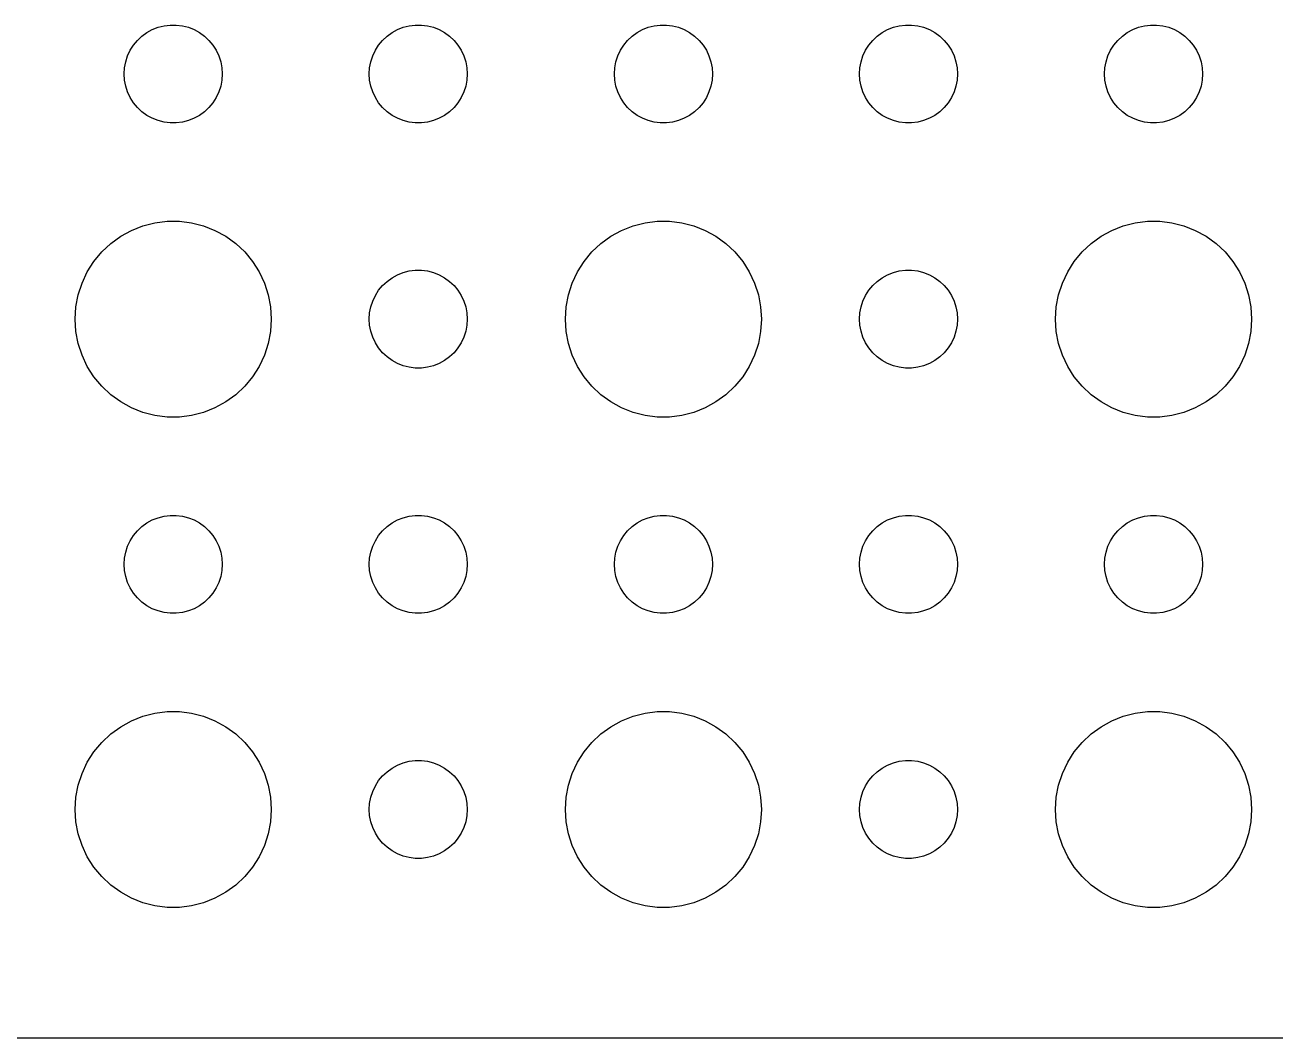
# Model space of a CAD drawing. Header units: metres. Extents: x -142 to 142, y -37 to 37.
# Drawn here: x 70.47 to 108.72, y -36.99 to -6 of the extents above; entities that cross this region are included whole.
import ezdxf

# ---------------------------------------------------------------- set-up
doc = ezdxf.new("R2010")
doc.units = ezdxf.units.M

msp = doc.modelspace()

# ---------------------------------------------------------------- linework, layer by layer
for p, q in [((74.3613, -6.14275), (74.5365, -6.07341)), ((74.5365, -6.07341), (74.7189, -6.02657)), ((74.7189, -6.02657), (74.9058, -6.00294)), ((74.9058, -6.00294), (75.0942, -6.00294)), ((75.0942, -6.00294), (75.2811, -6.02657)), ((75.2811, -6.02657), (75.4635, -6.07341)), ((75.4635, -6.07341), (75.6387, -6.14275)), ((81.8613, -6.14275), (82.0365, -6.07341)), ((82.0365, -6.07341), (82.2189, -6.02657)), ((82.2189, -6.02657), (82.4058, -6.00294)), ((82.4058, -6.00294), (82.5942, -6.00294)), ((82.5942, -6.00294), (82.7811, -6.02657)), ((82.7811, -6.02657), (82.9635, -6.07341)), ((82.9635, -6.07341), (83.1387, -6.14275)), ((89.3613, -6.14275), (89.5365, -6.07341)), ((89.5365, -6.07341), (89.7189, -6.02657)), ((89.7189, -6.02657), (89.9058, -6.00294)), ((89.9058, -6.00294), (90.0942, -6.00294)), ((90.0942, -6.00294), (90.2811, -6.02657)), ((90.2811, -6.02657), (90.4635, -6.07341)), ((90.4635, -6.07341), (90.6387, -6.14275)), ((96.8613, -6.14275), (97.0365, -6.07341)), ((97.0365, -6.07341), (97.2189, -6.02657)), ((97.2189, -6.02657), (97.4058, -6.00294)), ((97.4058, -6.00294), (97.5942, -6.00294)), ((97.5942, -6.00294), (97.7811, -6.02657)), ((97.7811, -6.02657), (97.9635, -6.07341)), ((97.9635, -6.07341), (98.1387, -6.14275)), ((104.361, -6.14275), (104.536, -6.07341)), ((104.536, -6.07341), (104.719, -6.02657)), ((104.719, -6.02657), (104.906, -6.00294)), ((104.906, -6.00294), (105.094, -6.00294)), ((105.094, -6.00294), (105.281, -6.02657)), ((105.281, -6.02657), (105.464, -6.07341)), ((105.464, -6.07341), (105.639, -6.14275)), ((73.7865, -6.61832), (73.9065, -6.47318)), ((73.9065, -6.47318), (74.0439, -6.34422)), ((74.0439, -6.34422), (74.1963, -6.23351)), ((74.1963, -6.23351), (74.3613, -6.14275)), ((75.6387, -6.14275), (75.8037, -6.23351)), ((75.8037, -6.23351), (75.9561, -6.34422)), ((75.9561, -6.34422), (76.0934, -6.47318)), ((76.0934, -6.47318), (76.2135, -6.61832)), ((81.2865, -6.61832), (81.4065, -6.47318)), ((81.4065, -6.47318), (81.5439, -6.34422)), ((81.5439, -6.34422), (81.6963, -6.23351)), ((81.6963, -6.23351), (81.8613, -6.14275)), ((83.1387, -6.14275), (83.3037, -6.23351)), ((83.3037, -6.23351), (83.4561, -6.34422)), ((83.4561, -6.34422), (83.5934, -6.47318)), ((83.5934, -6.47318), (83.7135, -6.61832)), ((88.7865, -6.61832), (88.9065, -6.47318)), ((88.9065, -6.47318), (89.0439, -6.34422)), ((89.0439, -6.34422), (89.1963, -6.23351)), ((89.1963, -6.23351), (89.3613, -6.14275)), ((90.6387, -6.14275), (90.8037, -6.23351)), ((90.8037, -6.23351), (90.9561, -6.34422)), ((90.9561, -6.34422), (91.0934, -6.47318)), ((91.0934, -6.47318), (91.2135, -6.61832)), ((96.2865, -6.61832), (96.4065, -6.47318)), ((96.4065, -6.47318), (96.5439, -6.34422)), ((96.5439, -6.34422), (96.6963, -6.23351)), ((96.6963, -6.23351), (96.8613, -6.14275)), ((98.1387, -6.14275), (98.3037, -6.23351)), ((98.3037, -6.23351), (98.4561, -6.34422)), ((98.4561, -6.34422), (98.5934, -6.47318)), ((98.5934, -6.47318), (98.7135, -6.61832)), ((103.786, -6.61832), (103.907, -6.47318)), ((103.907, -6.47318), (104.044, -6.34422)), ((104.044, -6.34422), (104.196, -6.23351)), ((104.196, -6.23351), (104.361, -6.14275)), ((105.639, -6.14275), (105.804, -6.23351)), ((105.804, -6.23351), (105.956, -6.34422)), ((105.956, -6.34422), (106.093, -6.47318)), ((106.093, -6.47318), (106.214, -6.61832)), ((73.6053, -6.9478), (73.6855, -6.77736)), ((73.6855, -6.77736), (73.7865, -6.61832)), ((76.2135, -6.61832), (76.3145, -6.77736)), ((76.3145, -6.77736), (76.3947, -6.9478)), ((81.1053, -6.9478), (81.1855, -6.77736)), ((81.1855, -6.77736), (81.2865, -6.61832)), ((83.7135, -6.61832), (83.8145, -6.77736)), ((83.8145, -6.77736), (83.8947, -6.9478)), ((88.6053, -6.9478), (88.6855, -6.77736)), ((88.6855, -6.77736), (88.7865, -6.61832)), ((91.2135, -6.61832), (91.3145, -6.77736)), ((91.3145, -6.77736), (91.3947, -6.9478)), ((96.1053, -6.9478), (96.1855, -6.77736)), ((96.1855, -6.77736), (96.2865, -6.61832)), ((98.7135, -6.61832), (98.8145, -6.77736)), ((98.8145, -6.77736), (98.8947, -6.9478)), ((103.605, -6.9478), (103.686, -6.77736)), ((103.686, -6.77736), (103.786, -6.61832)), ((106.214, -6.61832), (106.314, -6.77736)), ((106.314, -6.77736), (106.395, -6.9478)), ((73.5118, -7.312), (73.5471, -7.12695)), ((73.5471, -7.12695), (73.6053, -6.9478)), ((76.3947, -6.9478), (76.4529, -7.12695)), ((76.4529, -7.12695), (76.4882, -7.312)), ((81.0118, -7.312), (81.0471, -7.12695)), ((81.0471, -7.12695), (81.1053, -6.9478)), ((83.8947, -6.9478), (83.9529, -7.12695)), ((83.9529, -7.12695), (83.9882, -7.312)), ((88.5118, -7.312), (88.5471, -7.12695)), ((88.5471, -7.12695), (88.6053, -6.9478)), ((91.3947, -6.9478), (91.4529, -7.12695)), ((91.4529, -7.12695), (91.4882, -7.312)), ((96.0118, -7.312), (96.0471, -7.12695)), ((96.0471, -7.12695), (96.1053, -6.9478)), ((98.8947, -6.9478), (98.9529, -7.12695)), ((98.9529, -7.12695), (98.9882, -7.312)), ((103.512, -7.312), (103.547, -7.12695)), ((103.547, -7.12695), (103.605, -6.9478)), ((106.395, -6.9478), (106.453, -7.12695)), ((106.453, -7.12695), (106.488, -7.312)), ((73.5, -7.5), (73.5118, -7.312)), ((73.5118, -7.68799), (73.5, -7.5)), ((76.4882, -7.312), (76.5, -7.5)), ((76.5, -7.5), (76.4882, -7.68799)), ((81, -7.5), (81.0118, -7.312)), ((81.0118, -7.68799), (81, -7.5)), ((83.9882, -7.312), (84, -7.5)), ((84, -7.5), (83.9882, -7.68799)), ((88.5, -7.5), (88.5118, -7.312)), ((88.5118, -7.68799), (88.5, -7.5)), ((91.4882, -7.312), (91.5, -7.5)), ((91.5, -7.5), (91.4882, -7.68799)), ((96, -7.5), (96.0118, -7.312)), ((96.0118, -7.68799), (96, -7.5)), ((98.9882, -7.312), (99, -7.5)), ((99, -7.5), (98.9882, -7.68799)), ((103.5, -7.5), (103.512, -7.312)), ((103.512, -7.68799), (103.5, -7.5)), ((106.488, -7.312), (106.5, -7.5)), ((106.5, -7.5), (106.488, -7.68799)), ((73.5471, -7.87303), (73.5118, -7.68799)), ((73.6053, -8.05219), (73.5471, -7.87303)), ((76.4529, -7.87303), (76.3947, -8.05219)), ((76.4882, -7.68799), (76.4529, -7.87303)), ((81.0471, -7.87303), (81.0118, -7.68799)), ((81.1053, -8.05219), (81.0471, -7.87303)), ((83.9529, -7.87303), (83.8947, -8.05219)), ((83.9882, -7.68799), (83.9529, -7.87303)), ((88.5471, -7.87303), (88.5118, -7.68799)), ((88.6053, -8.05219), (88.5471, -7.87303)), ((91.4529, -7.87303), (91.3947, -8.05219)), ((91.4882, -7.68799), (91.4529, -7.87303)), ((96.0471, -7.87303), (96.0118, -7.68799)), ((96.1053, -8.05219), (96.0471, -7.87303)), ((98.9529, -7.87303), (98.8947, -8.05219)), ((98.9882, -7.68799), (98.9529, -7.87303)), ((103.547, -7.87303), (103.512, -7.68799)), ((103.605, -8.05219), (103.547, -7.87303)), ((106.453, -7.87303), (106.395, -8.05219)), ((106.488, -7.68799), (106.453, -7.87303)), ((73.6855, -8.22263), (73.6053, -8.05219)), ((73.7865, -8.38167), (73.6855, -8.22263)), ((73.9065, -8.52681), (73.7865, -8.38167)), ((76.2135, -8.38167), (76.0934, -8.52681)), ((76.3145, -8.22263), (76.2135, -8.38167)), ((76.3947, -8.05219), (76.3145, -8.22263)), ((81.1855, -8.22263), (81.1053, -8.05219)), ((81.2865, -8.38167), (81.1855, -8.22263)), ((81.4065, -8.52681), (81.2865, -8.38167)), ((83.7135, -8.38167), (83.5934, -8.52681)), ((83.8145, -8.22263), (83.7135, -8.38167)), ((83.8947, -8.05219), (83.8145, -8.22263)), ((88.6855, -8.22263), (88.6053, -8.05219)), ((88.7865, -8.38167), (88.6855, -8.22263)), ((88.9065, -8.52681), (88.7865, -8.38167)), ((91.2135, -8.38167), (91.0934, -8.52681)), ((91.3145, -8.22263), (91.2135, -8.38167)), ((91.3947, -8.05219), (91.3145, -8.22263)), ((96.1855, -8.22263), (96.1053, -8.05219)), ((96.2865, -8.38167), (96.1855, -8.22263)), ((96.4065, -8.52681), (96.2865, -8.38167)), ((98.7135, -8.38167), (98.5934, -8.52681)), ((98.8145, -8.22263), (98.7135, -8.38167)), ((98.8947, -8.05219), (98.8145, -8.22263)), ((103.686, -8.22263), (103.605, -8.05219)), ((103.786, -8.38167), (103.686, -8.22263)), ((103.907, -8.52681), (103.786, -8.38167)), ((106.214, -8.38167), (106.093, -8.52681)), ((106.314, -8.22263), (106.214, -8.38167)), ((106.395, -8.05219), (106.314, -8.22263)), ((74.0439, -8.65576), (73.9065, -8.52681)), ((74.1963, -8.76648), (74.0439, -8.65576)), ((74.3613, -8.85724), (74.1963, -8.76648)), ((75.8037, -8.76648), (75.6387, -8.85724)), ((75.9561, -8.65576), (75.8037, -8.76648)), ((76.0934, -8.52681), (75.9561, -8.65576)), ((81.5439, -8.65576), (81.4065, -8.52681)), ((81.6963, -8.76648), (81.5439, -8.65576)), ((81.8613, -8.85724), (81.6963, -8.76648)), ((83.3037, -8.76648), (83.1387, -8.85724)), ((83.4561, -8.65576), (83.3037, -8.76648)), ((83.5934, -8.52681), (83.4561, -8.65576)), ((89.0439, -8.65576), (88.9065, -8.52681)), ((89.1963, -8.76648), (89.0439, -8.65576)), ((89.3613, -8.85724), (89.1963, -8.76648)), ((90.8037, -8.76648), (90.6387, -8.85724)), ((90.9561, -8.65576), (90.8037, -8.76648)), ((91.0934, -8.52681), (90.9561, -8.65576)), ((96.5439, -8.65576), (96.4065, -8.52681)), ((96.6963, -8.76648), (96.5439, -8.65576)), ((96.8613, -8.85724), (96.6963, -8.76648)), ((98.3037, -8.76648), (98.1387, -8.85724)), ((98.4561, -8.65576), (98.3037, -8.76648)), ((98.5934, -8.52681), (98.4561, -8.65576)), ((104.044, -8.65576), (103.907, -8.52681)), ((104.196, -8.76648), (104.044, -8.65576)), ((104.361, -8.85724), (104.196, -8.76648)), ((105.804, -8.76648), (105.639, -8.85724)), ((105.956, -8.65576), (105.804, -8.76648)), ((106.093, -8.52681), (105.956, -8.65576)), ((74.5365, -8.92657), (74.3613, -8.85724)), ((74.7189, -8.97342), (74.5365, -8.92657)), ((74.9058, -8.99704), (74.7189, -8.97342)), ((75.0942, -8.99704), (74.9058, -8.99704)), ((75.2811, -8.97342), (75.0942, -8.99704)), ((75.4635, -8.92657), (75.2811, -8.97342)), ((75.6387, -8.85724), (75.4635, -8.92657)), ((82.0365, -8.92657), (81.8613, -8.85724)), ((82.2189, -8.97342), (82.0365, -8.92657)), ((82.4058, -8.99704), (82.2189, -8.97342)), ((82.5942, -8.99704), (82.4058, -8.99704)), ((82.7811, -8.97342), (82.5942, -8.99704)), ((82.9635, -8.92657), (82.7811, -8.97342)), ((83.1387, -8.85724), (82.9635, -8.92657)), ((89.5365, -8.92657), (89.3613, -8.85724)), ((89.7189, -8.97342), (89.5365, -8.92657)), ((89.9058, -8.99704), (89.7189, -8.97342)), ((90.0942, -8.99704), (89.9058, -8.99704)), ((90.2811, -8.97342), (90.0942, -8.99704)), ((90.4635, -8.92657), (90.2811, -8.97342)), ((90.6387, -8.85724), (90.4635, -8.92657)), ((97.0365, -8.92657), (96.8613, -8.85724)), ((97.2189, -8.97342), (97.0365, -8.92657)), ((97.4058, -8.99704), (97.2189, -8.97342)), ((97.5942, -8.99704), (97.4058, -8.99704)), ((97.7811, -8.97342), (97.5942, -8.99704)), ((97.9635, -8.92657), (97.7811, -8.97342)), ((98.1387, -8.85724), (97.9635, -8.92657)), ((104.536, -8.92657), (104.361, -8.85724)), ((104.719, -8.97342), (104.536, -8.92657)), ((104.906, -8.99704), (104.719, -8.97342)), ((105.094, -8.99704), (104.906, -8.99704)), ((105.281, -8.97342), (105.094, -8.99704)), ((105.464, -8.92657), (105.281, -8.97342)), ((105.639, -8.85724), (105.464, -8.92657)), ((73.7227, -12.2855), (74.073, -12.1468)), ((74.073, -12.1468), (74.4379, -12.0531)), ((74.4379, -12.0531), (74.8116, -12.0059)), ((74.8116, -12.0059), (75.1884, -12.0059)), ((75.1884, -12.0059), (75.5621, -12.0531)), ((75.5621, -12.0531), (75.927, -12.1468)), ((75.927, -12.1468), (76.2773, -12.2855)), ((88.7227, -12.2855), (89.073, -12.1468)), ((89.073, -12.1468), (89.4379, -12.0531)), ((89.4379, -12.0531), (89.8116, -12.0059)), ((89.8116, -12.0059), (90.1884, -12.0059)), ((90.1884, -12.0059), (90.5621, -12.0531)), ((90.5621, -12.0531), (90.927, -12.1468)), ((90.927, -12.1468), (91.2773, -12.2855)), ((103.723, -12.2855), (104.073, -12.1468)), ((104.073, -12.1468), (104.438, -12.0531)), ((104.438, -12.0531), (104.812, -12.0059)), ((104.812, -12.0059), (105.188, -12.0059)), ((105.188, -12.0059), (105.562, -12.0531)), ((105.562, -12.0531), (105.927, -12.1468)), ((105.927, -12.1468), (106.277, -12.2855)), ((73.0877, -12.6884), (73.3925, -12.467)), ((73.3925, -12.467), (73.7227, -12.2855)), ((76.2773, -12.2855), (76.6075, -12.467)), ((76.6075, -12.467), (76.9123, -12.6884)), ((88.0877, -12.6884), (88.3925, -12.467)), ((88.3925, -12.467), (88.7227, -12.2855)), ((91.2773, -12.2855), (91.6075, -12.467)), ((91.6075, -12.467), (91.9123, -12.6884)), ((103.088, -12.6884), (103.393, -12.467)), ((103.393, -12.467), (103.723, -12.2855)), ((106.277, -12.2855), (106.607, -12.467)), ((106.607, -12.467), (106.912, -12.6884)), ((72.573, -13.2366), (72.8131, -12.9464)), ((72.8131, -12.9464), (73.0877, -12.6884)), ((76.9123, -12.6884), (77.1869, -12.9464)), ((77.1869, -12.9464), (77.427, -13.2366)), ((87.573, -13.2366), (87.8131, -12.9464)), ((87.8131, -12.9464), (88.0877, -12.6884)), ((91.9123, -12.6884), (92.1869, -12.9464)), ((92.1869, -12.9464), (92.427, -13.2366)), ((102.573, -13.2366), (102.813, -12.9464)), ((102.813, -12.9464), (103.088, -12.6884)), ((106.912, -12.6884), (107.187, -12.9464)), ((107.187, -12.9464), (107.427, -13.2366)), ((72.3711, -13.5547), (72.573, -13.2366)), ((77.427, -13.2366), (77.6289, -13.5547)), ((87.3711, -13.5547), (87.573, -13.2366)), ((92.427, -13.2366), (92.6289, -13.5547)), ((102.371, -13.5547), (102.573, -13.2366)), ((107.427, -13.2366), (107.629, -13.5547)), ((72.2107, -13.8956), (72.3711, -13.5547)), ((77.6289, -13.5547), (77.7893, -13.8956)), ((81.5439, -13.8442), (81.6963, -13.7335)), ((81.6963, -13.7335), (81.8613, -13.6427)), ((81.8613, -13.6427), (82.0365, -13.5734)), ((82.0365, -13.5734), (82.2189, -13.5266)), ((82.2189, -13.5266), (82.4058, -13.5029)), ((82.4058, -13.5029), (82.5942, -13.5029)), ((82.5942, -13.5029), (82.7811, -13.5266)), ((82.7811, -13.5266), (82.9635, -13.5734)), ((82.9635, -13.5734), (83.1387, -13.6427)), ((83.1387, -13.6427), (83.3037, -13.7335)), ((83.3037, -13.7335), (83.4561, -13.8442)), ((87.2107, -13.8956), (87.3711, -13.5547)), ((92.6289, -13.5547), (92.7893, -13.8956)), ((96.5439, -13.8442), (96.6963, -13.7335)), ((96.6963, -13.7335), (96.8613, -13.6427)), ((96.8613, -13.6427), (97.0365, -13.5734)), ((97.0365, -13.5734), (97.2189, -13.5266)), ((97.2189, -13.5266), (97.4058, -13.5029)), ((97.4058, -13.5029), (97.5942, -13.5029)), ((97.5942, -13.5029), (97.7811, -13.5266)), ((97.7811, -13.5266), (97.9635, -13.5734)), ((97.9635, -13.5734), (98.1387, -13.6427)), ((98.1387, -13.6427), (98.3037, -13.7335)), ((98.3037, -13.7335), (98.4561, -13.8442)), ((102.211, -13.8956), (102.371, -13.5547)), ((107.629, -13.5547), (107.789, -13.8956)), ((72.0943, -14.2539), (72.2107, -13.8956)), ((77.7893, -13.8956), (77.9057, -14.2539)), ((81.1855, -14.2774), (81.2865, -14.1183)), ((81.2865, -14.1183), (81.4065, -13.9732)), ((81.4065, -13.9732), (81.5439, -13.8442)), ((83.4561, -13.8442), (83.5934, -13.9732)), ((83.5934, -13.9732), (83.7135, -14.1183)), ((83.7135, -14.1183), (83.8145, -14.2774)), ((87.0943, -14.2539), (87.2107, -13.8956)), ((92.7893, -13.8956), (92.9057, -14.2539)), ((96.1855, -14.2774), (96.2865, -14.1183)), ((96.2865, -14.1183), (96.4065, -13.9732)), ((96.4065, -13.9732), (96.5439, -13.8442)), ((98.4561, -13.8442), (98.5934, -13.9732)), ((98.5934, -13.9732), (98.7135, -14.1183)), ((98.7135, -14.1183), (98.8145, -14.2774)), ((102.094, -14.2539), (102.211, -13.8956)), ((107.789, -13.8956), (107.906, -14.2539)), ((72.0237, -14.624), (72.0943, -14.2539)), ((77.9057, -14.2539), (77.9763, -14.624)), ((81.0471, -14.627), (81.1053, -14.4478)), ((81.1053, -14.4478), (81.1855, -14.2774)), ((83.8145, -14.2774), (83.8947, -14.4478)), ((83.8947, -14.4478), (83.9529, -14.627)), ((87.0237, -14.624), (87.0943, -14.2539)), ((92.9057, -14.2539), (92.9763, -14.624)), ((96.0471, -14.627), (96.1053, -14.4478)), ((96.1053, -14.4478), (96.1855, -14.2774)), ((98.8145, -14.2774), (98.8947, -14.4478)), ((98.8947, -14.4478), (98.9529, -14.627)), ((102.024, -14.624), (102.094, -14.2539)), ((107.906, -14.2539), (107.976, -14.624)), ((72, -15), (72.0237, -14.624)), ((77.9763, -14.624), (78, -15)), ((81, -15), (81.0118, -14.812)), ((81.0118, -14.812), (81.0471, -14.627)), ((83.9529, -14.627), (83.9882, -14.812)), ((83.9882, -14.812), (84, -15)), ((87, -15), (87.0237, -14.624)), ((92.9763, -14.624), (93, -15)), ((96, -15), (96.0118, -14.812)), ((96.0118, -14.812), (96.0471, -14.627)), ((98.9529, -14.627), (98.9882, -14.812)), ((98.9882, -14.812), (99, -15)), ((102, -15), (102.024, -14.624)), ((107.976, -14.624), (108, -15)), ((72.0237, -15.376), (72, -15)), ((78, -15), (77.9763, -15.376)), ((81.0118, -15.188), (81, -15)), ((81.0471, -15.373), (81.0118, -15.188)), ((83.9882, -15.188), (83.9529, -15.373)), ((84, -15), (83.9882, -15.188)), ((87.0237, -15.376), (87, -15)), ((93, -15), (92.9763, -15.376)), ((96.0118, -15.188), (96, -15)), ((96.0471, -15.373), (96.0118, -15.188)), ((98.9882, -15.188), (98.9529, -15.373)), ((99, -15), (98.9882, -15.188)), ((102.024, -15.376), (102, -15)), ((108, -15), (107.976, -15.376)), ((72.0943, -15.7461), (72.0237, -15.376)), ((77.9763, -15.376), (77.9057, -15.7461)), ((81.1053, -15.5522), (81.0471, -15.373)), ((81.1855, -15.7226), (81.1053, -15.5522)), ((83.8947, -15.5522), (83.8145, -15.7226)), ((83.9529, -15.373), (83.8947, -15.5522)), ((87.0943, -15.7461), (87.0237, -15.376)), ((92.9763, -15.376), (92.9057, -15.7461)), ((96.1053, -15.5522), (96.0471, -15.373)), ((96.1855, -15.7226), (96.1053, -15.5522)), ((98.8947, -15.5522), (98.8145, -15.7226)), ((98.9529, -15.373), (98.8947, -15.5522)), ((102.094, -15.7461), (102.024, -15.376)), ((107.976, -15.376), (107.906, -15.7461)), ((72.2107, -16.1044), (72.0943, -15.7461)), ((77.9057, -15.7461), (77.7893, -16.1044)), ((81.2865, -15.8817), (81.1855, -15.7226)), ((81.4065, -16.0268), (81.2865, -15.8817)), ((81.5439, -16.1558), (81.4065, -16.0268)), ((83.5934, -16.0268), (83.4561, -16.1558)), ((83.7135, -15.8817), (83.5934, -16.0268)), ((83.8145, -15.7226), (83.7135, -15.8817)), ((87.2107, -16.1044), (87.0943, -15.7461)), ((92.9057, -15.7461), (92.7893, -16.1044)), ((96.2865, -15.8817), (96.1855, -15.7226)), ((96.4065, -16.0268), (96.2865, -15.8817)), ((96.5439, -16.1558), (96.4065, -16.0268)), ((98.5934, -16.0268), (98.4561, -16.1558)), ((98.7135, -15.8817), (98.5934, -16.0268)), ((98.8145, -15.7226), (98.7135, -15.8817)), ((102.211, -16.1044), (102.094, -15.7461)), ((107.906, -15.7461), (107.789, -16.1044)), ((72.3711, -16.4453), (72.2107, -16.1044)), ((72.573, -16.7634), (72.3711, -16.4453)), ((77.6289, -16.4453), (77.427, -16.7634)), ((77.7893, -16.1044), (77.6289, -16.4453)), ((81.6963, -16.2665), (81.5439, -16.1558)), ((81.8613, -16.3572), (81.6963, -16.2665)), ((82.0365, -16.4266), (81.8613, -16.3572)), ((82.2189, -16.4734), (82.0365, -16.4266)), ((82.9635, -16.4266), (82.7811, -16.4734)), ((83.1387, -16.3572), (82.9635, -16.4266)), ((83.3037, -16.2665), (83.1387, -16.3572)), ((83.4561, -16.1558), (83.3037, -16.2665)), ((87.3711, -16.4453), (87.2107, -16.1044)), ((87.573, -16.7634), (87.3711, -16.4453)), ((92.6289, -16.4453), (92.427, -16.7634)), ((92.7893, -16.1044), (92.6289, -16.4453)), ((96.6963, -16.2665), (96.5439, -16.1558)), ((96.8613, -16.3572), (96.6963, -16.2665)), ((97.0365, -16.4266), (96.8613, -16.3572)), ((97.2189, -16.4734), (97.0365, -16.4266)), ((97.9635, -16.4266), (97.7811, -16.4734)), ((98.1387, -16.3572), (97.9635, -16.4266)), ((98.3037, -16.2665), (98.1387, -16.3572)), ((98.4561, -16.1558), (98.3037, -16.2665)), ((102.371, -16.4453), (102.211, -16.1044)), ((102.573, -16.7634), (102.371, -16.4453)), ((107.629, -16.4453), (107.427, -16.7634)), ((107.789, -16.1044), (107.629, -16.4453)), ((72.8131, -17.0536), (72.573, -16.7634)), ((77.427, -16.7634), (77.1869, -17.0536)), ((82.4058, -16.497), (82.2189, -16.4734)), ((82.5942, -16.497), (82.4058, -16.497)), ((82.7811, -16.4734), (82.5942, -16.497)), ((87.8131, -17.0536), (87.573, -16.7634)), ((92.427, -16.7634), (92.1869, -17.0536)), ((97.4058, -16.497), (97.2189, -16.4734)), ((97.5942, -16.497), (97.4058, -16.497)), ((97.7811, -16.4734), (97.5942, -16.497)), ((102.813, -17.0536), (102.573, -16.7634)), ((107.427, -16.7634), (107.187, -17.0536)), ((73.0877, -17.3115), (72.8131, -17.0536)), ((77.1869, -17.0536), (76.9123, -17.3115)), ((88.0877, -17.3115), (87.8131, -17.0536)), ((92.1869, -17.0536), (91.9123, -17.3115)), ((103.088, -17.3115), (102.813, -17.0536)), ((107.187, -17.0536), (106.912, -17.3115)), ((73.3925, -17.533), (73.0877, -17.3115)), ((73.7227, -17.7145), (73.3925, -17.533)), ((76.6075, -17.533), (76.2773, -17.7145)), ((76.9123, -17.3115), (76.6075, -17.533)), ((88.3925, -17.533), (88.0877, -17.3115)), ((88.7227, -17.7145), (88.3925, -17.533)), ((91.6075, -17.533), (91.2773, -17.7145)), ((91.9123, -17.3115), (91.6075, -17.533)), ((103.393, -17.533), (103.088, -17.3115)), ((103.723, -17.7145), (103.393, -17.533)), ((106.607, -17.533), (106.277, -17.7145)), ((106.912, -17.3115), (106.607, -17.533)), ((74.073, -17.8532), (73.7227, -17.7145)), ((74.4379, -17.9469), (74.073, -17.8532)), ((74.8116, -17.9941), (74.4379, -17.9469)), ((75.5621, -17.9469), (75.1884, -17.9941)), ((75.927, -17.8532), (75.5621, -17.9469)), ((76.2773, -17.7145), (75.927, -17.8532)), ((89.073, -17.8532), (88.7227, -17.7145)), ((89.4379, -17.9469), (89.073, -17.8532)), ((89.8116, -17.9941), (89.4379, -17.9469)), ((90.5621, -17.9469), (90.1884, -17.9941)), ((90.927, -17.8532), (90.5621, -17.9469)), ((91.2773, -17.7145), (90.927, -17.8532)), ((104.073, -17.8532), (103.723, -17.7145)), ((104.438, -17.9469), (104.073, -17.8532)), ((104.812, -17.9941), (104.438, -17.9469)), ((105.562, -17.9469), (105.188, -17.9941)), ((105.927, -17.8532), (105.562, -17.9469)), ((106.277, -17.7145), (105.927, -17.8532)), ((75.1884, -17.9941), (74.8116, -17.9941)), ((90.1884, -17.9941), (89.8116, -17.9941)), ((105.188, -17.9941), (104.812, -17.9941)), ((74.5365, -21.0734), (74.7189, -21.0266)), ((74.7189, -21.0266), (74.9058, -21.003)), ((74.9058, -21.003), (75.0942, -21.003)), ((75.0942, -21.003), (75.2811, -21.0266)), ((75.2811, -21.0266), (75.4635, -21.0734)), ((82.0365, -21.0734), (82.2189, -21.0266)), ((82.2189, -21.0266), (82.4058, -21.003)), ((82.4058, -21.003), (82.5942, -21.003)), ((82.5942, -21.003), (82.7811, -21.0266)), ((82.7811, -21.0266), (82.9635, -21.0734)), ((89.5365, -21.0734), (89.7189, -21.0266)), ((89.7189, -21.0266), (89.9058, -21.003)), ((89.9058, -21.003), (90.0942, -21.003)), ((90.0942, -21.003), (90.2811, -21.0266)), ((90.2811, -21.0266), (90.4635, -21.0734)), ((97.0365, -21.0734), (97.2189, -21.0266)), ((97.2189, -21.0266), (97.4058, -21.003)), ((97.4058, -21.003), (97.5942, -21.003)), ((97.5942, -21.003), (97.7811, -21.0266)), ((97.7811, -21.0266), (97.9635, -21.0734)), ((104.536, -21.0734), (104.719, -21.0266)), ((104.719, -21.0266), (104.906, -21.003)), ((104.906, -21.003), (105.094, -21.003)), ((105.094, -21.003), (105.281, -21.0266)), ((105.281, -21.0266), (105.464, -21.0734)), ((73.9065, -21.4732), (74.0439, -21.3442)), ((74.0439, -21.3442), (74.1963, -21.2335)), ((74.1963, -21.2335), (74.3613, -21.1427)), ((74.3613, -21.1427), (74.5365, -21.0734)), ((75.4635, -21.0734), (75.6387, -21.1427)), ((75.6387, -21.1427), (75.8037, -21.2335)), ((75.8037, -21.2335), (75.9561, -21.3442)), ((75.9561, -21.3442), (76.0934, -21.4732)), ((81.4065, -21.4732), (81.5439, -21.3442)), ((81.5439, -21.3442), (81.6963, -21.2335)), ((81.6963, -21.2335), (81.8613, -21.1427)), ((81.8613, -21.1427), (82.0365, -21.0734)), ((82.9635, -21.0734), (83.1387, -21.1427)), ((83.1387, -21.1427), (83.3037, -21.2335)), ((83.3037, -21.2335), (83.4561, -21.3442)), ((83.4561, -21.3442), (83.5934, -21.4732)), ((88.9065, -21.4732), (89.0439, -21.3442)), ((89.0439, -21.3442), (89.1963, -21.2335)), ((89.1963, -21.2335), (89.3613, -21.1427)), ((89.3613, -21.1427), (89.5365, -21.0734)), ((90.4635, -21.0734), (90.6387, -21.1427)), ((90.6387, -21.1427), (90.8037, -21.2335)), ((90.8037, -21.2335), (90.9561, -21.3442)), ((90.9561, -21.3442), (91.0934, -21.4732)), ((96.4065, -21.4732), (96.5439, -21.3442)), ((96.5439, -21.3442), (96.6963, -21.2335)), ((96.6963, -21.2335), (96.8613, -21.1427)), ((96.8613, -21.1427), (97.0365, -21.0734)), ((97.9635, -21.0734), (98.1387, -21.1427)), ((98.1387, -21.1427), (98.3037, -21.2335)), ((98.3037, -21.2335), (98.4561, -21.3442)), ((98.4561, -21.3442), (98.5934, -21.4732)), ((103.907, -21.4732), (104.044, -21.3442)), ((104.044, -21.3442), (104.196, -21.2335)), ((104.196, -21.2335), (104.361, -21.1427)), ((104.361, -21.1427), (104.536, -21.0734)), ((105.464, -21.0734), (105.639, -21.1427)), ((105.639, -21.1427), (105.804, -21.2335)), ((105.804, -21.2335), (105.956, -21.3442)), ((105.956, -21.3442), (106.093, -21.4732)), ((73.6053, -21.9478), (73.6855, -21.7774)), ((73.6855, -21.7774), (73.7865, -21.6183)), ((73.7865, -21.6183), (73.9065, -21.4732)), ((76.0934, -21.4732), (76.2135, -21.6183)), ((76.2135, -21.6183), (76.3145, -21.7774)), ((76.3145, -21.7774), (76.3947, -21.9478)), ((81.1053, -21.9478), (81.1855, -21.7774)), ((81.1855, -21.7774), (81.2865, -21.6183)), ((81.2865, -21.6183), (81.4065, -21.4732)), ((83.5934, -21.4732), (83.7135, -21.6183)), ((83.7135, -21.6183), (83.8145, -21.7774)), ((83.8145, -21.7774), (83.8947, -21.9478)), ((88.6053, -21.9478), (88.6855, -21.7774)), ((88.6855, -21.7774), (88.7865, -21.6183)), ((88.7865, -21.6183), (88.9065, -21.4732)), ((91.0934, -21.4732), (91.2135, -21.6183)), ((91.2135, -21.6183), (91.3145, -21.7774)), ((91.3145, -21.7774), (91.3947, -21.9478)), ((96.1053, -21.9478), (96.1855, -21.7774)), ((96.1855, -21.7774), (96.2865, -21.6183)), ((96.2865, -21.6183), (96.4065, -21.4732)), ((98.5934, -21.4732), (98.7135, -21.6183)), ((98.7135, -21.6183), (98.8145, -21.7774)), ((98.8145, -21.7774), (98.8947, -21.9478)), ((103.605, -21.9478), (103.686, -21.7774)), ((103.686, -21.7774), (103.786, -21.6183)), ((103.786, -21.6183), (103.907, -21.4732)), ((106.093, -21.4732), (106.214, -21.6183)), ((106.214, -21.6183), (106.314, -21.7774)), ((106.314, -21.7774), (106.395, -21.9478)), ((73.5118, -22.312), (73.5471, -22.127)), ((73.5471, -22.127), (73.6053, -21.9478)), ((76.3947, -21.9478), (76.4529, -22.127)), ((76.4529, -22.127), (76.4882, -22.312)), ((81.0118, -22.312), (81.0471, -22.127)), ((81.0471, -22.127), (81.1053, -21.9478)), ((83.8947, -21.9478), (83.9529, -22.127)), ((83.9529, -22.127), (83.9882, -22.312)), ((88.5118, -22.312), (88.5471, -22.127)), ((88.5471, -22.127), (88.6053, -21.9478)), ((91.3947, -21.9478), (91.4529, -22.127)), ((91.4529, -22.127), (91.4882, -22.312)), ((96.0118, -22.312), (96.0471, -22.127)), ((96.0471, -22.127), (96.1053, -21.9478)), ((98.8947, -21.9478), (98.9529, -22.127)), ((98.9529, -22.127), (98.9882, -22.312)), ((103.512, -22.312), (103.547, -22.127)), ((103.547, -22.127), (103.605, -21.9478)), ((106.395, -21.9478), (106.453, -22.127)), ((106.453, -22.127), (106.488, -22.312)), ((73.5, -22.5), (73.5118, -22.312)), ((73.5118, -22.688), (73.5, -22.5)), ((76.4882, -22.312), (76.5, -22.5)), ((76.5, -22.5), (76.4882, -22.688)), ((81, -22.5), (81.0118, -22.312)), ((81.0118, -22.688), (81, -22.5)), ((83.9882, -22.312), (84, -22.5)), ((84, -22.5), (83.9882, -22.688)), ((88.5, -22.5), (88.5118, -22.312)), ((88.5118, -22.688), (88.5, -22.5)), ((91.4882, -22.312), (91.5, -22.5)), ((91.5, -22.5), (91.4882, -22.688)), ((96, -22.5), (96.0118, -22.312)), ((96.0118, -22.688), (96, -22.5)), ((98.9882, -22.312), (99, -22.5)), ((99, -22.5), (98.9882, -22.688)), ((103.5, -22.5), (103.512, -22.312)), ((103.512, -22.688), (103.5, -22.5)), ((106.488, -22.312), (106.5, -22.5)), ((106.5, -22.5), (106.488, -22.688)), ((73.5471, -22.873), (73.5118, -22.688)), ((73.6053, -23.0522), (73.5471, -22.873)), ((76.4529, -22.873), (76.3947, -23.0522)), ((76.4882, -22.688), (76.4529, -22.873)), ((81.0471, -22.873), (81.0118, -22.688)), ((81.1053, -23.0522), (81.0471, -22.873)), ((83.9529, -22.873), (83.8947, -23.0522)), ((83.9882, -22.688), (83.9529, -22.873)), ((88.5471, -22.873), (88.5118, -22.688)), ((88.6053, -23.0522), (88.5471, -22.873)), ((91.4529, -22.873), (91.3947, -23.0522)), ((91.4882, -22.688), (91.4529, -22.873)), ((96.0471, -22.873), (96.0118, -22.688)), ((96.1053, -23.0522), (96.0471, -22.873)), ((98.9529, -22.873), (98.8947, -23.0522)), ((98.9882, -22.688), (98.9529, -22.873)), ((103.547, -22.873), (103.512, -22.688)), ((103.605, -23.0522), (103.547, -22.873)), ((106.453, -22.873), (106.395, -23.0522)), ((106.488, -22.688), (106.453, -22.873)), ((73.6855, -23.2226), (73.6053, -23.0522)), ((73.7865, -23.3817), (73.6855, -23.2226)), ((76.3145, -23.2226), (76.2135, -23.3817)), ((76.3947, -23.0522), (76.3145, -23.2226)), ((81.1855, -23.2226), (81.1053, -23.0522)), ((81.2865, -23.3817), (81.1855, -23.2226)), ((83.8145, -23.2226), (83.7135, -23.3817)), ((83.8947, -23.0522), (83.8145, -23.2226)), ((88.6855, -23.2226), (88.6053, -23.0522)), ((88.7865, -23.3817), (88.6855, -23.2226)), ((91.3145, -23.2226), (91.2135, -23.3817)), ((91.3947, -23.0522), (91.3145, -23.2226)), ((96.1855, -23.2226), (96.1053, -23.0522)), ((96.2865, -23.3817), (96.1855, -23.2226)), ((98.8145, -23.2226), (98.7135, -23.3817)), ((98.8947, -23.0522), (98.8145, -23.2226)), ((103.686, -23.2226), (103.605, -23.0522)), ((103.786, -23.3817), (103.686, -23.2226)), ((106.314, -23.2226), (106.214, -23.3817)), ((106.395, -23.0522), (106.314, -23.2226)), ((73.9065, -23.5268), (73.7865, -23.3817)), ((74.0439, -23.6558), (73.9065, -23.5268)), ((74.1963, -23.7665), (74.0439, -23.6558)), ((75.9561, -23.6558), (75.8037, -23.7665)), ((76.0934, -23.5268), (75.9561, -23.6558)), ((76.2135, -23.3817), (76.0934, -23.5268)), ((81.4065, -23.5268), (81.2865, -23.3817)), ((81.5439, -23.6558), (81.4065, -23.5268)), ((81.6963, -23.7665), (81.5439, -23.6558)), ((83.4561, -23.6558), (83.3037, -23.7665)), ((83.5934, -23.5268), (83.4561, -23.6558)), ((83.7135, -23.3817), (83.5934, -23.5268)), ((88.9065, -23.5268), (88.7865, -23.3817)), ((89.0439, -23.6558), (88.9065, -23.5268)), ((89.1963, -23.7665), (89.0439, -23.6558)), ((90.9561, -23.6558), (90.8037, -23.7665)), ((91.0934, -23.5268), (90.9561, -23.6558)), ((91.2135, -23.3817), (91.0934, -23.5268)), ((96.4065, -23.5268), (96.2865, -23.3817)), ((96.5439, -23.6558), (96.4065, -23.5268)), ((96.6963, -23.7665), (96.5439, -23.6558)), ((98.4561, -23.6558), (98.3037, -23.7665)), ((98.5934, -23.5268), (98.4561, -23.6558)), ((98.7135, -23.3817), (98.5934, -23.5268)), ((103.907, -23.5268), (103.786, -23.3817)), ((104.044, -23.6558), (103.907, -23.5268)), ((104.196, -23.7665), (104.044, -23.6558)), ((105.956, -23.6558), (105.804, -23.7665)), ((106.093, -23.5268), (105.956, -23.6558)), ((106.214, -23.3817), (106.093, -23.5268)), ((74.3613, -23.8572), (74.1963, -23.7665)), ((74.5365, -23.9266), (74.3613, -23.8572)), ((74.7189, -23.9734), (74.5365, -23.9266)), ((74.9058, -23.997), (74.7189, -23.9734)), ((75.0942, -23.997), (74.9058, -23.997)), ((75.2811, -23.9734), (75.0942, -23.997)), ((75.4635, -23.9266), (75.2811, -23.9734)), ((75.6387, -23.8572), (75.4635, -23.9266)), ((75.8037, -23.7665), (75.6387, -23.8572)), ((81.8613, -23.8572), (81.6963, -23.7665)), ((82.0365, -23.9266), (81.8613, -23.8572)), ((82.2189, -23.9734), (82.0365, -23.9266)), ((82.4058, -23.997), (82.2189, -23.9734)), ((82.5942, -23.997), (82.4058, -23.997)), ((82.7811, -23.9734), (82.5942, -23.997)), ((82.9635, -23.9266), (82.7811, -23.9734)), ((83.1387, -23.8572), (82.9635, -23.9266)), ((83.3037, -23.7665), (83.1387, -23.8572)), ((89.3613, -23.8572), (89.1963, -23.7665)), ((89.5365, -23.9266), (89.3613, -23.8572)), ((89.7189, -23.9734), (89.5365, -23.9266)), ((89.9058, -23.997), (89.7189, -23.9734)), ((90.0942, -23.997), (89.9058, -23.997)), ((90.2811, -23.9734), (90.0942, -23.997)), ((90.4635, -23.9266), (90.2811, -23.9734)), ((90.6387, -23.8572), (90.4635, -23.9266)), ((90.8037, -23.7665), (90.6387, -23.8572)), ((96.8613, -23.8572), (96.6963, -23.7665)), ((97.0365, -23.9266), (96.8613, -23.8572)), ((97.2189, -23.9734), (97.0365, -23.9266)), ((97.4058, -23.997), (97.2189, -23.9734)), ((97.5942, -23.997), (97.4058, -23.997)), ((97.7811, -23.9734), (97.5942, -23.997)), ((97.9635, -23.9266), (97.7811, -23.9734)), ((98.1387, -23.8572), (97.9635, -23.9266)), ((98.3037, -23.7665), (98.1387, -23.8572)), ((104.361, -23.8572), (104.196, -23.7665)), ((104.536, -23.9266), (104.361, -23.8572)), ((104.719, -23.9734), (104.536, -23.9266)), ((104.906, -23.997), (104.719, -23.9734)), ((105.094, -23.997), (104.906, -23.997)), ((105.281, -23.9734), (105.094, -23.997)), ((105.464, -23.9266), (105.281, -23.9734)), ((105.639, -23.8572), (105.464, -23.9266)), ((105.804, -23.7665), (105.639, -23.8572)), ((73.7227, -27.2855), (74.073, -27.1468)), ((74.073, -27.1468), (74.4379, -27.0531)), ((74.4379, -27.0531), (74.8116, -27.0059)), ((74.8116, -27.0059), (75.1884, -27.0059)), ((75.1884, -27.0059), (75.5621, -27.0531)), ((75.5621, -27.0531), (75.927, -27.1468)), ((75.927, -27.1468), (76.2773, -27.2855)), ((88.7227, -27.2855), (89.073, -27.1468)), ((89.073, -27.1468), (89.4379, -27.0531)), ((89.4379, -27.0531), (89.8116, -27.0059)), ((89.8116, -27.0059), (90.1884, -27.0059)), ((90.1884, -27.0059), (90.5621, -27.0531)), ((90.5621, -27.0531), (90.927, -27.1468)), ((90.927, -27.1468), (91.2773, -27.2855)), ((103.723, -27.2855), (104.073, -27.1468)), ((104.073, -27.1468), (104.438, -27.0531)), ((104.438, -27.0531), (104.812, -27.0059)), ((104.812, -27.0059), (105.188, -27.0059)), ((105.188, -27.0059), (105.562, -27.0531)), ((105.562, -27.0531), (105.927, -27.1468)), ((105.927, -27.1468), (106.277, -27.2855)), ((73.0877, -27.6884), (73.3925, -27.467)), ((73.3925, -27.467), (73.7227, -27.2855)), ((76.2773, -27.2855), (76.6075, -27.467)), ((76.6075, -27.467), (76.9123, -27.6884)), ((88.0877, -27.6884), (88.3925, -27.467)), ((88.3925, -27.467), (88.7227, -27.2855)), ((91.2773, -27.2855), (91.6075, -27.467)), ((91.6075, -27.467), (91.9123, -27.6884)), ((103.088, -27.6884), (103.393, -27.467)), ((103.393, -27.467), (103.723, -27.2855)), ((106.277, -27.2855), (106.607, -27.467)), ((106.607, -27.467), (106.912, -27.6884)), ((72.8131, -27.9464), (73.0877, -27.6884)), ((76.9123, -27.6884), (77.1869, -27.9464)), ((87.8131, -27.9464), (88.0877, -27.6884)), ((91.9123, -27.6884), (92.1869, -27.9464)), ((102.813, -27.9464), (103.088, -27.6884)), ((106.912, -27.6884), (107.187, -27.9464)), ((72.3711, -28.5547), (72.573, -28.2366)), ((72.573, -28.2366), (72.8131, -27.9464)), ((77.1869, -27.9464), (77.427, -28.2366)), ((77.427, -28.2366), (77.6289, -28.5547)), ((87.3711, -28.5547), (87.573, -28.2366)), ((87.573, -28.2366), (87.8131, -27.9464)), ((92.1869, -27.9464), (92.427, -28.2366)), ((92.427, -28.2366), (92.6289, -28.5547)), ((102.371, -28.5547), (102.573, -28.2366)), ((102.573, -28.2366), (102.813, -27.9464)), ((107.187, -27.9464), (107.427, -28.2366)), ((107.427, -28.2366), (107.629, -28.5547)), ((72.2107, -28.8956), (72.3711, -28.5547)), ((77.6289, -28.5547), (77.7893, -28.8956)), ((81.6963, -28.7335), (81.8613, -28.6427)), ((81.8613, -28.6427), (82.0365, -28.5734)), ((82.0365, -28.5734), (82.2189, -28.5266)), ((82.2189, -28.5266), (82.4058, -28.503)), ((82.4058, -28.503), (82.5942, -28.503)), ((82.5942, -28.503), (82.7811, -28.5266)), ((82.7811, -28.5266), (82.9635, -28.5734)), ((82.9635, -28.5734), (83.1387, -28.6427)), ((83.1387, -28.6427), (83.3037, -28.7335)), ((87.2107, -28.8956), (87.3711, -28.5547)), ((92.6289, -28.5547), (92.7893, -28.8956)), ((96.6963, -28.7335), (96.8613, -28.6427)), ((96.8613, -28.6427), (97.0365, -28.5734)), ((97.0365, -28.5734), (97.2189, -28.5266)), ((97.2189, -28.5266), (97.4058, -28.503)), ((97.4058, -28.503), (97.5942, -28.503)), ((97.5942, -28.503), (97.7811, -28.5266)), ((97.7811, -28.5266), (97.9635, -28.5734)), ((97.9635, -28.5734), (98.1387, -28.6427)), ((98.1387, -28.6427), (98.3037, -28.7335)), ((102.211, -28.8956), (102.371, -28.5547)), ((107.629, -28.5547), (107.789, -28.8956)), ((72.0943, -29.2539), (72.2107, -28.8956)), ((77.7893, -28.8956), (77.9057, -29.2539)), ((81.2865, -29.1183), (81.4065, -28.9732)), ((81.4065, -28.9732), (81.5439, -28.8442)), ((81.5439, -28.8442), (81.6963, -28.7335)), ((83.3037, -28.7335), (83.4561, -28.8442)), ((83.4561, -28.8442), (83.5934, -28.9732)), ((83.5934, -28.9732), (83.7135, -29.1183)), ((87.0943, -29.2539), (87.2107, -28.8956)), ((92.7893, -28.8956), (92.9057, -29.2539)), ((96.2865, -29.1183), (96.4065, -28.9732)), ((96.4065, -28.9732), (96.5439, -28.8442)), ((96.5439, -28.8442), (96.6963, -28.7335)), ((98.3037, -28.7335), (98.4561, -28.8442)), ((98.4561, -28.8442), (98.5934, -28.9732)), ((98.5934, -28.9732), (98.7135, -29.1183)), ((102.094, -29.2539), (102.211, -28.8956)), ((107.789, -28.8956), (107.906, -29.2539)), ((72.0237, -29.624), (72.0943, -29.2539)), ((77.9057, -29.2539), (77.9763, -29.624)), ((81.0471, -29.627), (81.1053, -29.4478)), ((81.1053, -29.4478), (81.1855, -29.2774)), ((81.1855, -29.2774), (81.2865, -29.1183)), ((83.7135, -29.1183), (83.8145, -29.2774)), ((83.8145, -29.2774), (83.8947, -29.4478)), ((83.8947, -29.4478), (83.9529, -29.627)), ((87.0237, -29.624), (87.0943, -29.2539)), ((92.9057, -29.2539), (92.9763, -29.624)), ((96.0471, -29.627), (96.1053, -29.4478)), ((96.1053, -29.4478), (96.1855, -29.2774)), ((96.1855, -29.2774), (96.2865, -29.1183)), ((98.7135, -29.1183), (98.8145, -29.2774)), ((98.8145, -29.2774), (98.8947, -29.4478)), ((98.8947, -29.4478), (98.9529, -29.627)), ((102.024, -29.624), (102.094, -29.2539)), ((107.906, -29.2539), (107.976, -29.624)), ((72, -30), (72.0237, -29.624)), ((77.9763, -29.624), (78, -30)), ((81, -30), (81.0118, -29.812)), ((81.0118, -29.812), (81.0471, -29.627)), ((83.9529, -29.627), (83.9882, -29.812)), ((83.9882, -29.812), (84, -30)), ((87, -30), (87.0237, -29.624)), ((92.9763, -29.624), (93, -30)), ((96, -30), (96.0118, -29.812)), ((96.0118, -29.812), (96.0471, -29.627)), ((98.9529, -29.627), (98.9882, -29.812)), ((98.9882, -29.812), (99, -30)), ((102, -30), (102.024, -29.624)), ((107.976, -29.624), (108, -30)), ((72.0237, -30.376), (72, -30)), ((78, -30), (77.9763, -30.376)), ((81.0118, -30.188), (81, -30)), ((81.0471, -30.373), (81.0118, -30.188)), ((83.9882, -30.188), (83.9529, -30.373)), ((84, -30), (83.9882, -30.188)), ((87.0237, -30.376), (87, -30)), ((93, -30), (92.9763, -30.376)), ((96.0118, -30.188), (96, -30)), ((96.0471, -30.373), (96.0118, -30.188)), ((98.9882, -30.188), (98.9529, -30.373)), ((99, -30), (98.9882, -30.188)), ((102.024, -30.376), (102, -30)), ((108, -30), (107.976, -30.376)), ((72.0943, -30.7461), (72.0237, -30.376)), ((77.9763, -30.376), (77.9057, -30.7461)), ((81.1053, -30.5522), (81.0471, -30.373)), ((81.1855, -30.7226), (81.1053, -30.5522)), ((83.8947, -30.5522), (83.8145, -30.7226)), ((83.9529, -30.373), (83.8947, -30.5522)), ((87.0943, -30.7461), (87.0237, -30.376)), ((92.9763, -30.376), (92.9057, -30.7461)), ((96.1053, -30.5522), (96.0471, -30.373)), ((96.1855, -30.7226), (96.1053, -30.5522)), ((98.8947, -30.5522), (98.8145, -30.7226)), ((98.9529, -30.373), (98.8947, -30.5522)), ((102.094, -30.7461), (102.024, -30.376)), ((107.976, -30.376), (107.906, -30.7461)), ((72.2107, -31.1044), (72.0943, -30.7461)), ((77.9057, -30.7461), (77.7893, -31.1044)), ((81.2865, -30.8817), (81.1855, -30.7226)), ((81.4065, -31.0268), (81.2865, -30.8817)), ((83.7135, -30.8817), (83.5934, -31.0268)), ((83.8145, -30.7226), (83.7135, -30.8817)), ((87.2107, -31.1044), (87.0943, -30.7461)), ((92.9057, -30.7461), (92.7893, -31.1044)), ((96.2865, -30.8817), (96.1855, -30.7226)), ((96.4065, -31.0268), (96.2865, -30.8817)), ((98.7135, -30.8817), (98.5934, -31.0268)), ((98.8145, -30.7226), (98.7135, -30.8817)), ((102.211, -31.1044), (102.094, -30.7461)), ((107.906, -30.7461), (107.789, -31.1044)), ((72.3711, -31.4453), (72.2107, -31.1044)), ((77.7893, -31.1044), (77.6289, -31.4453)), ((81.5439, -31.1558), (81.4065, -31.0268)), ((81.6963, -31.2665), (81.5439, -31.1558)), ((81.8613, -31.3572), (81.6963, -31.2665)), ((82.0365, -31.4266), (81.8613, -31.3572)), ((83.1387, -31.3572), (82.9635, -31.4266)), ((83.3037, -31.2665), (83.1387, -31.3572)), ((83.4561, -31.1558), (83.3037, -31.2665)), ((83.5934, -31.0268), (83.4561, -31.1558)), ((87.3711, -31.4453), (87.2107, -31.1044)), ((92.7893, -31.1044), (92.6289, -31.4453)), ((96.5439, -31.1558), (96.4065, -31.0268)), ((96.6963, -31.2665), (96.5439, -31.1558)), ((96.8613, -31.3572), (96.6963, -31.2665)), ((97.0365, -31.4266), (96.8613, -31.3572)), ((98.1387, -31.3572), (97.9635, -31.4266)), ((98.3037, -31.2665), (98.1387, -31.3572)), ((98.4561, -31.1558), (98.3037, -31.2665)), ((98.5934, -31.0268), (98.4561, -31.1558)), ((102.371, -31.4453), (102.211, -31.1044)), ((107.789, -31.1044), (107.629, -31.4453)), ((72.573, -31.7634), (72.3711, -31.4453)), ((77.6289, -31.4453), (77.427, -31.7634)), ((82.2189, -31.4734), (82.0365, -31.4266)), ((82.4058, -31.497), (82.2189, -31.4734)), ((82.5942, -31.497), (82.4058, -31.497)), ((82.7811, -31.4734), (82.5942, -31.497)), ((82.9635, -31.4266), (82.7811, -31.4734)), ((87.573, -31.7634), (87.3711, -31.4453)), ((92.6289, -31.4453), (92.427, -31.7634)), ((97.2189, -31.4734), (97.0365, -31.4266)), ((97.4058, -31.497), (97.2189, -31.4734)), ((97.5942, -31.497), (97.4058, -31.497)), ((97.7811, -31.4734), (97.5942, -31.497)), ((97.9635, -31.4266), (97.7811, -31.4734)), ((102.573, -31.7634), (102.371, -31.4453)), ((107.629, -31.4453), (107.427, -31.7634)), ((72.8131, -32.0536), (72.573, -31.7634)), ((73.0877, -32.3115), (72.8131, -32.0536)), ((77.1869, -32.0536), (76.9123, -32.3115)), ((77.427, -31.7634), (77.1869, -32.0536)), ((87.8131, -32.0536), (87.573, -31.7634)), ((88.0877, -32.3115), (87.8131, -32.0536)), ((92.1869, -32.0536), (91.9123, -32.3115)), ((92.427, -31.7634), (92.1869, -32.0536)), ((102.813, -32.0536), (102.573, -31.7634)), ((103.088, -32.3115), (102.813, -32.0536)), ((107.187, -32.0536), (106.912, -32.3115)), ((107.427, -31.7634), (107.187, -32.0536)), ((73.3925, -32.533), (73.0877, -32.3115)), ((76.9123, -32.3115), (76.6075, -32.533)), ((88.3925, -32.533), (88.0877, -32.3115)), ((91.9123, -32.3115), (91.6075, -32.533)), ((103.393, -32.533), (103.088, -32.3115)), ((106.912, -32.3115), (106.607, -32.533)), ((73.7227, -32.7145), (73.3925, -32.533)), ((74.073, -32.8532), (73.7227, -32.7145)), ((74.4379, -32.9469), (74.073, -32.8532)), ((75.927, -32.8532), (75.5621, -32.9469)), ((76.2773, -32.7145), (75.927, -32.8532)), ((76.6075, -32.533), (76.2773, -32.7145)), ((88.7227, -32.7145), (88.3925, -32.533)), ((89.073, -32.8532), (88.7227, -32.7145)), ((89.4379, -32.9469), (89.073, -32.8532)), ((90.927, -32.8532), (90.5621, -32.9469)), ((91.2773, -32.7145), (90.927, -32.8532)), ((91.6075, -32.533), (91.2773, -32.7145)), ((103.723, -32.7145), (103.393, -32.533)), ((104.073, -32.8532), (103.723, -32.7145)), ((104.438, -32.9469), (104.073, -32.8532)), ((105.927, -32.8532), (105.562, -32.9469)), ((106.277, -32.7145), (105.927, -32.8532)), ((106.607, -32.533), (106.277, -32.7145)), ((74.8116, -32.9941), (74.4379, -32.9469)), ((75.1884, -32.9941), (74.8116, -32.9941)), ((75.5621, -32.9469), (75.1884, -32.9941)), ((89.8116, -32.9941), (89.4379, -32.9469)), ((90.1884, -32.9941), (89.8116, -32.9941)), ((90.5621, -32.9469), (90.1884, -32.9941)), ((104.812, -32.9941), (104.438, -32.9469)), ((105.188, -32.9941), (104.812, -32.9941)), ((105.562, -32.9469), (105.188, -32.9941)), ((-137.314, -36.9901), (137.314, -36.9901))]:
    msp.add_line(p, q)

doc.saveas('drawing.dxf')
